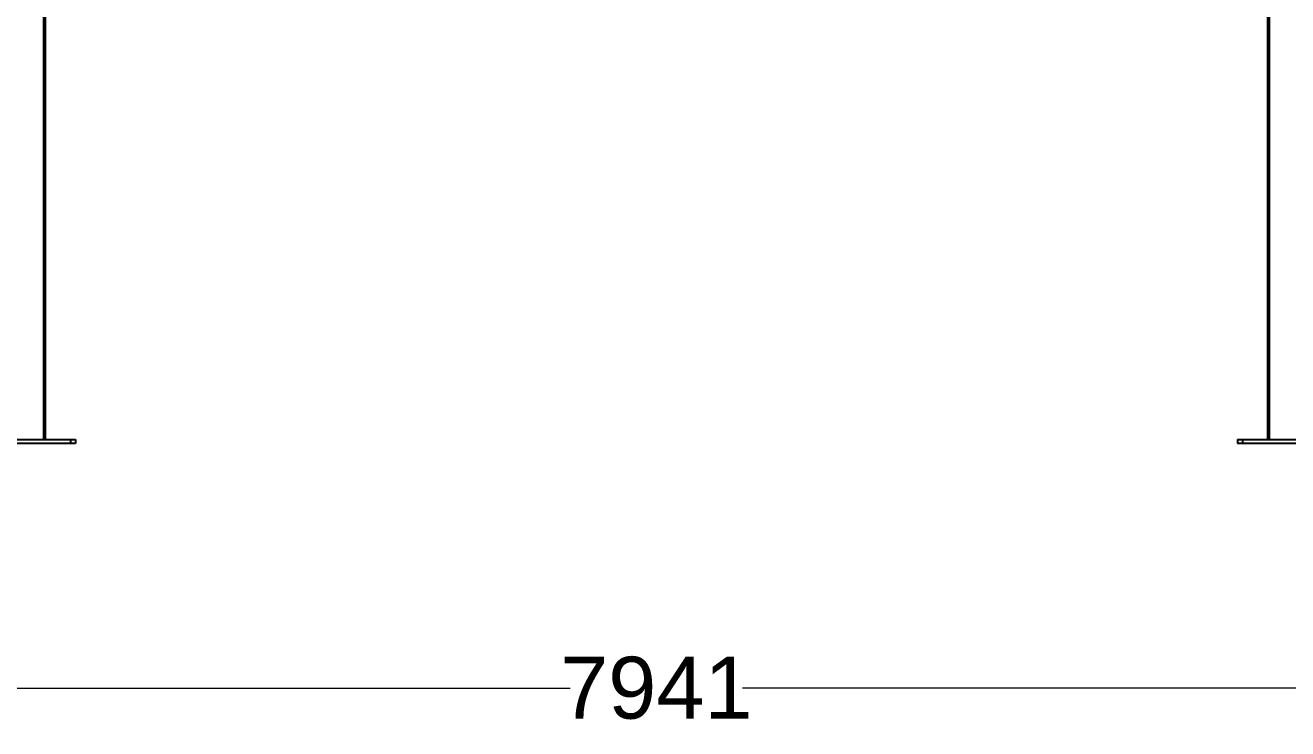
# Model space of a CAD drawing. Header units: millimetres. Extents: x 4625 to 14334, y 16216 to 31562.
# Drawn here: x 8412 to 10919, y 22300 to 23697 of the extents above; entities that cross this region are included whole.
import ezdxf

# ---------------------------------------------------------------- set-up
doc = ezdxf.new("R2010")
doc.units = ezdxf.units.MM
doc.header["$LTSCALE"] = 3
doc.layers.add('Default', color=7, linetype='Continuous')
doc.styles.get("Standard").update_dxf_attribs({"font": 'arial.ttf'})
doc.dimstyles.new('MATEUSZ', dxfattribs={"dimtxt": 35, "dimasz": 16, "dimexe": 0.18, "dimexo": 0.0625, "dimgap": 0.09, "dimtad": 0, "dimdec": 0, "dimdsep": 46, "dimtxsty": 'Standard', "dimblk": 'DOT', "dimcen": 0.09, "dimse1": 1, "dimse2": 1, "dimadec": 0, "dimazin": 0, "dimtfac": 1, "dimtdec": 0, "dimtofl": 0, "dimtmove": 0, "dimatfit": 3, "dimfxl": 1, "dimtolj": 1, "dimtzin": 0, "dimlwd": 9, "dimlwe": 9, "dimarcsym": 0})

# ---------------------------------------------------------------- blocks, each defined once
blk = doc.blocks.new('_Dot')
at = {"color": 0, "linetype": 'ByBlock', "lineweight": -2}
blk.add_line((-0.5, 0), (-1, 0), dxfattribs=at)
at = {"color": 0, "linetype": 'ByBlock', "const_width": 0.5}
blk.add_lwpolyline([(-0.25, 0, 1), (0.25, 0, 1)], format="xyb", close=True, dxfattribs=at)
blk = doc.blocks.new('*D32')
at = {"color": 0, "lineweight": 9, "transparency": 16777216}
for p, q in [((5710.2, 22380.5), (9493.4, 22380.5)), ((13619.4, 22380.5), (9836.2, 22380.5))]:
    blk.add_line(p, q, dxfattribs=at)
at = {"layer": 'Defpoints', "color": 0, "transparency": 16777216}
for p in [(5694.2, 23051.5), (13635.4, 23050.3), (13635.4, 22380.5)]:
    blk.add_point(p, dxfattribs=at)
at = {"color": 0, "lineweight": 9, "transparency": 16777216, "xscale": 16, "yscale": 16, "zscale": 16, "rotation": 180}
blk.add_blockref('_Dot', (5694.2, 22380.5), dxfattribs=at)
at = {"color": 0, "lineweight": 9, "transparency": 16777216, "xscale": 16, "yscale": 16, "zscale": 16}
blk.add_blockref('_Dot', (13635.4, 22380.5), dxfattribs=at)
at = {"color": 0, "transparency": 16777216, "insert": (9664.8, 22380.5), "char_height": 123, "attachment_point": 5}
blk.add_mtext('\\A1;7941', dxfattribs=at)

msp = doc.modelspace()

# ---------------------------------------------------------------- linework, layer by layer
at = {"layer": 'Default'}
for p, q in [((8448.2, 24988.5), (8448.2, 22874.1)), ((8448.7, 22874.1), (8448.7, 24991.1)), ((8450.6, 22874.1), (8450.6, 24991.3)), ((8451.7, 22874.1), (8451.7, 24991.1)), ((10878.7, 24988.5), (10878.7, 22874.1)), ((10879.7, 24988.5), (10879.7, 22874.1)), ((10881.7, 24988.5), (10881.7, 22874.1)), ((10882.2, 22874.1), (10882.2, 24991.3)), ((8321.7, 22874.1), (8501.7, 22874.1)), ((8501.7, 22866.1), (8321.7, 22866.1)), ((8501.7, 22874.1), (8501.7, 22866.1)), ((8511.7, 22874.1), (8511.7, 22866.1)), ((10818.7, 22874.1), (10818.7, 22866.1)), ((10828.7, 22874.1), (10828.7, 22866.1)), ((10828.7, 22874.1), (11008.7, 22874.1)), ((11008.7, 22866.1), (10828.7, 22866.1))]:
    msp.add_line(p, q, dxfattribs=at)
for points in [[(8501.7, 22874.1, 0), (8511.7, 22874.1, 0)], [(8511.7, 22866.1, 0), (8511.7, 22866.1, 0), (8511.7, 22866.1, 0), (8511.7, 22866.1, 0), (8511.7, 22866.1, 0), (8511.7, 22866.1, 0), (8511.7, 22866.1, 0), (8511.7, 22866.1, 0), (8511.7, 22866.1, 0), (8511.7, 22866.1, 0), (8511.7, 22866.1, 0), (8511.7, 22866.1, 0), (8511.6, 22866.1, 0), (8511.6, 22866.1, 0), (8511.6, 22866.1, 0), (8511.3, 22866.1, 0), (8508.8, 22866.1, 0), (8501.7, 22866.1, 0)], [(10818.7, 22874.1, 0), (10818.7, 22874.1, 0), (10818.7, 22874.1, 0), (10818.7, 22874.1, 0), (10818.7, 22874.1, 0), (10818.7, 22874.1, 0), (10818.7, 22874.1, 0), (10818.7, 22874.1, 0), (10818.7, 22874.1, 0), (10818.7, 22874.1, 0), (10818.7, 22874.1, 0), (10818.7, 22874.1, 0), (10818.7, 22874.1, 0), (10818.7, 22874.1, 0), (10818.7, 22874.1, 0), (10818.9, 22874.1, 0), (10819.9, 22874.1, 0), (10828.7, 22874.1, 0)], [(10828.7, 22866.1, 0), (10818.7, 22866.1, 0)]]:
    msp.add_polyline3d(points, dxfattribs=at)

# ---------------------------------------------------------------- dimensions: what is measured, and where the dimension line sits
dim = msp.add_linear_dim(base=(13635.4, 22380.5), p1=(5694.2, 23051.5), p2=(13635.4, 23050.3), dimstyle='MATEUSZ', override={"dimtxt": 123})
dim.commit()
dim.dimension.update_dxf_attribs({"geometry": '*D32', "text_midpoint": (9664.8, 22380.5)})

doc.saveas('drawing.dxf')
